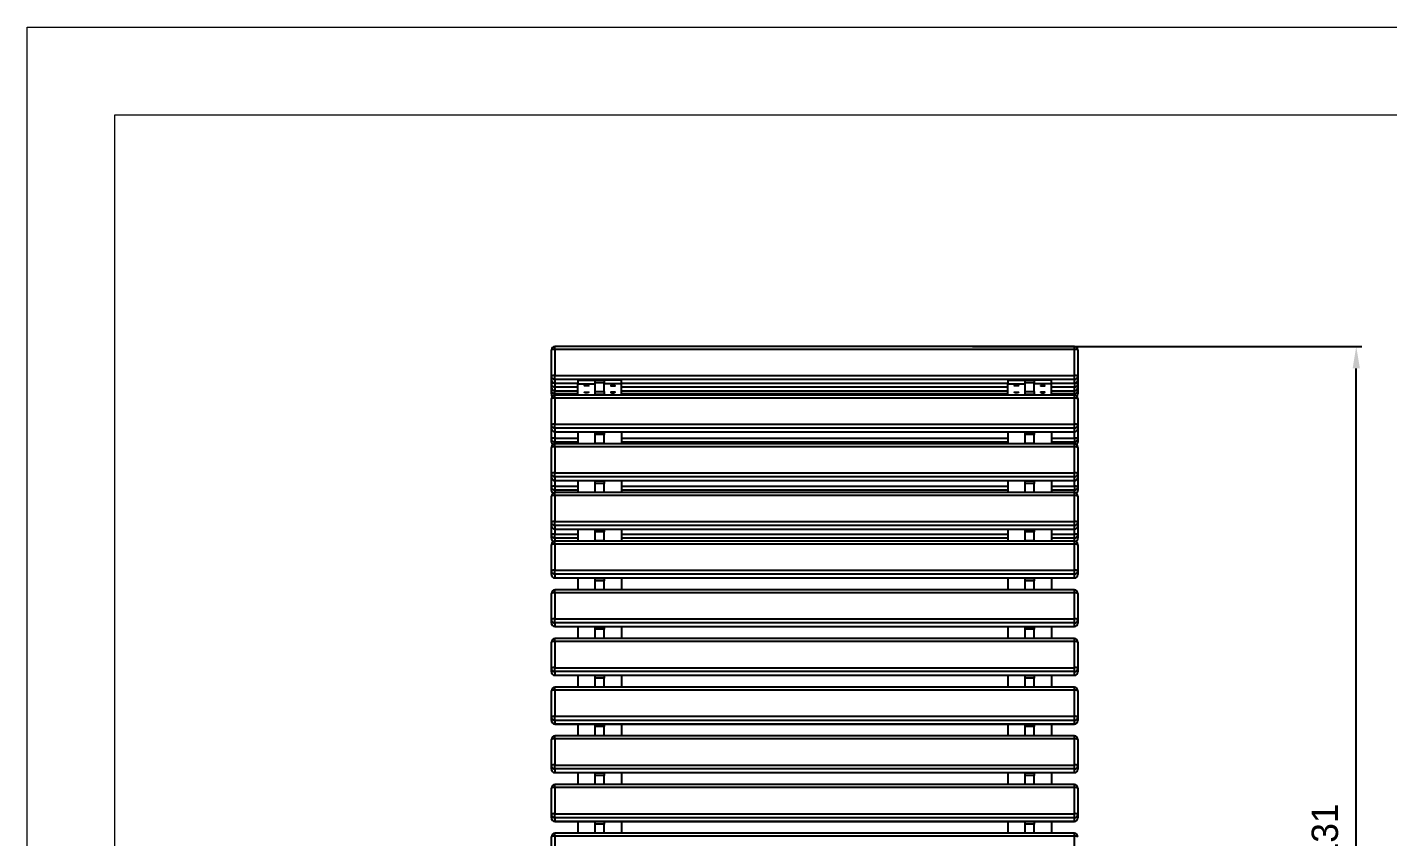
# Model space of a CAD drawing. Header units: millimetres. Extents: x 1508 to 7448, y -3239 to 961.
# Drawn here: x 1508 to 3059, y 38 to 961 of the extents above; entities that cross this region are included whole.
import ezdxf

# ---------------------------------------------------------------- set-up
doc = ezdxf.new("R2010")
doc.units = ezdxf.units.MM
doc.header["$PDSIZE"] = -1
doc.layers.add('tabelka', color=155, linetype='Continuous')
doc.dimstyles.new('1-1', dxfattribs={"dimtxt": 30, "dimasz": 25, "dimexe": 6.25, "dimexo": 30, "dimgap": 20.625, "dimtad": 1, "dimdec": 1, "dimtxsty": 'Standard', "dimcen": 0, "dimclrd": 2, "dimclre": 2, "dimclrt": 2, "dimadec": 0, "dimazin": 0, "dimtfac": 1, "dimtdec": 1, "dimtmove": 0, "dimatfit": 3, "dimfxl": 0, "dimarcsym": 0})

# ---------------------------------------------------------------- blocks, each defined once
blk = doc.blocks.new('front')
for p, q in [((443.9, 906.9), (443.9, 936.6)), ((1039.9, 940.6), (447.9, 940.6)), ((447.9, 937.2), (447.9, 940.6)), ((447.9, 937.2), (447.9, 907.5)), ((1039.9, 937.2), (447.9, 937.2)), ((1039.9, 937.2), (1039.9, 940.6)), ((1039.9, 907.5), (1039.9, 937.2)), ((1043.9, 936.6), (1043.9, 906.9)), ((443.9, 902.8), (443.9, 906.9)), ((443.9, 898.3), (443.9, 902.8)), ((447.9, 903), (447.9, 907.5)), ((447.9, 907.5), (1039.9, 907.5)), ((1039.9, 903), (447.9, 903)), ((447.9, 903), (447.9, 898.8)), ((473.9, 902.1), (493.9, 902.1)), ((473.9, 902.1), (473.9, 898.1)), ((493.9, 902.1), (493.9, 901.3)), ((503.9, 901.9), (493.9, 901.9)), ((493.9, 899.3), (493.9, 901.3)), ((523.9, 902.1), (503.9, 902.1)), ((503.9, 901.3), (503.9, 902.1)), ((503.9, 901.3), (503.9, 899.3)), ((523.9, 898.1), (523.9, 902.1)), ((963.9, 902.1), (963.9, 898.1)), ((963.9, 902.1), (983.9, 902.1)), ((983.9, 902.1), (983.9, 901.3)), ((993.9, 901.9), (983.9, 901.9)), ((983.9, 899.3), (983.9, 901.3)), ((1013.9, 902.1), (993.9, 902.1)), ((993.9, 901.3), (993.9, 902.1)), ((993.9, 901.3), (993.9, 899.3)), ((1013.9, 898.1), (1013.9, 902.1)), ((1039.9, 903), (1039.9, 907.5)), ((1039.9, 898.8), (1039.9, 903)), ((1043.9, 906.9), (1043.9, 902.8)), ((1043.9, 902.8), (1043.9, 898.3)), ((443.9, 894.1), (443.9, 898.3)), ((443.9, 890.7), (443.9, 894.1)), ((443.9, 886.5), (443.9, 890.7)), ((447.9, 898.8), (473.9, 898.8)), ((447.9, 898.8), (473.9, 898.8)), ((447.9, 898.8), (447.9, 898.8)), ((447.9, 898.8), (447.9, 894.3)), ((447.9, 894.3), (447.9, 890.2)), ((473.9, 894.3), (447.9, 894.3)), ((447.9, 890.2), (473.9, 890.2)), ((447.9, 890.2), (447.9, 890.1)), ((447.9, 890.1), (473.9, 890.1)), ((447.9, 886.7), (447.9, 890.1)), ((473.9, 886.7), (447.9, 886.7)), ((447.9, 886.7), (447.9, 885.2)), ((1039.9, 885.2), (447.9, 885.2)), ((447.9, 881.7), (447.9, 885.2)), ((473.9, 898.1), (493.9, 898.1)), ((473.9, 885.2), (473.9, 898.1)), ((503.9, 899.3), (493.9, 899.3)), ((493.9, 889.4), (493.9, 899.3)), ((493.9, 889.4), (503.9, 889.4)), ((493.9, 886), (493.9, 889.4)), ((503.9, 886), (493.9, 886)), ((493.9, 885.2), (493.9, 886)), ((503.9, 889.4), (503.9, 899.3)), ((523.9, 898.1), (503.9, 898.1)), ((503.9, 889.4), (503.9, 886)), ((503.9, 885.2), (503.9, 886)), ((523.9, 898.8), (963.9, 898.8)), ((523.9, 898.8), (963.9, 898.8)), ((523.9, 885.2), (523.9, 898.1)), ((963.9, 894.3), (523.9, 894.3)), ((523.9, 890.2), (963.9, 890.2)), ((523.9, 890.1), (963.9, 890.1)), ((963.9, 886.7), (523.9, 886.7)), ((963.9, 885.2), (963.9, 898.1)), ((963.9, 898.1), (983.9, 898.1)), ((993.9, 899.3), (983.9, 899.3)), ((983.9, 889.4), (983.9, 899.3)), ((983.9, 889.4), (993.9, 889.4)), ((983.9, 886), (983.9, 889.4)), ((993.9, 886), (983.9, 886)), ((983.9, 885.2), (983.9, 886)), ((993.9, 889.4), (993.9, 899.3)), ((1013.9, 898.1), (993.9, 898.1)), ((993.9, 889.4), (993.9, 886)), ((993.9, 885.2), (993.9, 886)), ((1013.9, 898.8), (1039.9, 898.8)), ((1013.9, 898.8), (1039.9, 898.8)), ((1013.9, 885.2), (1013.9, 898.1)), ((1039.9, 894.3), (1013.9, 894.3)), ((1013.9, 890.2), (1039.9, 890.2)), ((1013.9, 890.1), (1039.9, 890.1)), ((1039.9, 886.7), (1013.9, 886.7)), ((1039.9, 898.8), (1039.9, 898.8)), ((1039.9, 898.8), (1039.9, 894.3)), ((1039.9, 890.2), (1039.9, 894.3)), ((1039.9, 890.2), (1039.9, 890.1)), ((1039.9, 886.7), (1039.9, 890.1)), ((1039.9, 885.2), (1039.9, 886.7)), ((1039.9, 881.7), (1039.9, 885.2)), ((1043.9, 898.3), (1043.9, 894.1)), ((1043.9, 894.1), (1043.9, 890.7)), ((1043.9, 890.7), (1043.9, 886.5)), ((443.9, 851.5), (443.9, 881.2)), ((447.9, 881.7), (447.9, 852)), ((1039.9, 881.7), (447.9, 881.7)), ((1039.9, 852), (1039.9, 881.7)), ((1043.9, 881.2), (1043.9, 851.5)), ((443.9, 847.3), (443.9, 851.5)), ((443.9, 835.7), (443.9, 847.3)), ((447.9, 847.5), (447.9, 852)), ((447.9, 852), (1039.9, 852)), ((1039.9, 847.5), (447.9, 847.5)), ((447.9, 847.5), (447.9, 843.3)), ((447.9, 843.3), (1039.9, 843.3)), ((447.9, 843.3), (1039.9, 843.3)), ((447.9, 843.3), (447.9, 843.3)), ((447.9, 843.3), (447.9, 836.3)), ((473.9, 843.3), (473.9, 829.7)), ((493.9, 842.8), (493.9, 843.3)), ((503.9, 842.8), (493.9, 842.8)), ((493.9, 840.2), (493.9, 842.8)), ((503.9, 840.2), (493.9, 840.2)), ((493.9, 830.3), (493.9, 840.2)), ((503.9, 842.8), (503.9, 843.3)), ((503.9, 842.8), (503.9, 840.2)), ((503.9, 830.3), (503.9, 840.2)), ((523.9, 843.3), (523.9, 829.7)), ((963.9, 843.3), (963.9, 829.7)), ((983.9, 842.8), (983.9, 843.3)), ((993.9, 842.8), (983.9, 842.8)), ((983.9, 840.2), (983.9, 842.8)), ((993.9, 840.2), (983.9, 840.2)), ((983.9, 830.3), (983.9, 840.2)), ((993.9, 842.8), (993.9, 843.3)), ((993.9, 842.8), (993.9, 840.2)), ((993.9, 830.3), (993.9, 840.2)), ((1013.9, 843.3), (1013.9, 829.7)), ((1039.9, 847.5), (1039.9, 852)), ((1039.9, 843.3), (1039.9, 847.5)), ((1039.9, 843.3), (1039.9, 843.3)), ((1039.9, 836.3), (1039.9, 843.3)), ((1043.9, 851.5), (1043.9, 847.3)), ((1043.9, 847.3), (1043.9, 835.7)), ((443.9, 831.5), (443.9, 835.7)), ((443.9, 796), (443.9, 825.7)), ((447.9, 836.3), (447.9, 831.7)), ((447.9, 836.3), (473.9, 836.3)), ((473.9, 831.7), (447.9, 831.7)), ((447.9, 831.7), (447.9, 829.7)), ((1039.9, 829.7), (447.9, 829.7)), ((447.9, 826.3), (447.9, 829.7)), ((447.9, 826.3), (447.9, 796.6)), ((1039.9, 826.3), (447.9, 826.3)), ((493.9, 830.3), (503.9, 830.3)), ((493.9, 829.7), (493.9, 830.3)), ((503.9, 830.3), (503.9, 829.7)), ((523.9, 836.3), (963.9, 836.3)), ((963.9, 831.7), (523.9, 831.7)), ((983.9, 830.3), (993.9, 830.3)), ((983.9, 829.7), (983.9, 830.3)), ((993.9, 830.3), (993.9, 829.7)), ((1013.9, 836.3), (1039.9, 836.3)), ((1039.9, 831.7), (1013.9, 831.7)), ((1039.9, 836.3), (1039.9, 831.7)), ((1039.9, 829.7), (1039.9, 831.7)), ((1039.9, 826.3), (1039.9, 829.7)), ((1039.9, 796.6), (1039.9, 826.3)), ((1043.9, 835.7), (1043.9, 831.5)), ((1043.9, 825.7), (1043.9, 796)), ((443.9, 791.8), (443.9, 796)), ((443.9, 780.7), (443.9, 791.8)), ((447.9, 792), (447.9, 796.6)), ((447.9, 796.6), (1039.9, 796.6)), ((1039.9, 792), (447.9, 792)), ((447.9, 792), (447.9, 787.9)), ((1039.9, 792), (1039.9, 796.6)), ((1039.9, 787.9), (1039.9, 792)), ((1043.9, 796), (1043.9, 791.8)), ((1043.9, 791.8), (1043.9, 780.7)), ((443.9, 776.6), (443.9, 780.7)), ((447.9, 787.9), (1039.9, 787.9)), ((447.9, 787.8), (447.9, 787.9)), ((447.9, 787.8), (1039.9, 787.8)), ((447.9, 787.8), (447.9, 781.3)), ((447.9, 781.3), (447.9, 776.8)), ((447.9, 781.3), (473.9, 781.3)), ((473.9, 776.8), (447.9, 776.8)), ((447.9, 776.8), (447.9, 774.2)), ((473.9, 787.8), (473.9, 774.2)), ((493.9, 787.3), (493.9, 787.8)), ((503.9, 787.3), (493.9, 787.3)), ((493.9, 784.7), (493.9, 787.3)), ((503.9, 784.7), (493.9, 784.7)), ((493.9, 774.8), (493.9, 784.7)), ((503.9, 787.3), (503.9, 787.8)), ((503.9, 787.3), (503.9, 784.7)), ((503.9, 774.8), (503.9, 784.7)), ((523.9, 787.8), (523.9, 774.2)), ((523.9, 781.3), (963.9, 781.3)), ((963.9, 776.8), (523.9, 776.8)), ((963.9, 787.8), (963.9, 774.2)), ((983.9, 787.3), (983.9, 787.8)), ((993.9, 787.3), (983.9, 787.3)), ((983.9, 784.7), (983.9, 787.3)), ((993.9, 784.7), (983.9, 784.7)), ((983.9, 774.8), (983.9, 784.7)), ((993.9, 787.3), (993.9, 787.8)), ((993.9, 787.3), (993.9, 784.7)), ((993.9, 774.8), (993.9, 784.7)), ((1013.9, 787.8), (1013.9, 774.2)), ((1013.9, 781.3), (1039.9, 781.3)), ((1039.9, 776.8), (1013.9, 776.8)), ((1039.9, 787.8), (1039.9, 787.9)), ((1039.9, 781.3), (1039.9, 787.8)), ((1039.9, 781.3), (1039.9, 776.8)), ((1039.9, 774.2), (1039.9, 776.8)), ((1043.9, 780.7), (1043.9, 776.6)), ((443.9, 740.5), (443.9, 770.2)), ((1039.9, 774.2), (447.9, 774.2)), ((447.9, 770.8), (447.9, 774.2)), ((447.9, 770.8), (447.9, 741.1)), ((1039.9, 770.8), (447.9, 770.8)), ((493.9, 774.8), (503.9, 774.8)), ((493.9, 774.2), (493.9, 774.8)), ((503.9, 774.8), (503.9, 774.2)), ((983.9, 774.8), (993.9, 774.8)), ((983.9, 774.2), (983.9, 774.8)), ((993.9, 774.8), (993.9, 774.2)), ((1039.9, 770.8), (1039.9, 774.2)), ((1039.9, 741.1), (1039.9, 770.8)), ((1043.9, 770.2), (1043.9, 740.5)), ((443.9, 736.4), (443.9, 740.5)), ((443.9, 726.3), (443.9, 736.4)), ((447.9, 736.6), (447.9, 741.1)), ((447.9, 741.1), (1039.9, 741.1)), ((1039.9, 736.6), (447.9, 736.6)), ((447.9, 736.6), (447.9, 732.4)), ((447.9, 732.4), (1039.9, 732.4)), ((447.9, 732.4), (1039.9, 732.4)), ((447.9, 732.4), (447.9, 732.4)), ((447.9, 732.4), (447.9, 726.8)), ((473.9, 732.4), (473.9, 718.8)), ((493.9, 731.9), (493.9, 732.4)), ((503.9, 731.9), (493.9, 731.9)), ((493.9, 729.3), (493.9, 731.9)), ((503.9, 729.3), (493.9, 729.3)), ((493.9, 719.4), (493.9, 729.3)), ((503.9, 731.9), (503.9, 732.4)), ((503.9, 731.9), (503.9, 729.3)), ((503.9, 719.4), (503.9, 729.3)), ((523.9, 732.4), (523.9, 718.8)), ((963.9, 732.4), (963.9, 718.8)), ((983.9, 731.9), (983.9, 732.4)), ((993.9, 731.9), (983.9, 731.9)), ((983.9, 729.3), (983.9, 731.9)), ((993.9, 729.3), (983.9, 729.3)), ((983.9, 719.4), (983.9, 729.3)), ((993.9, 731.9), (993.9, 732.4)), ((993.9, 731.9), (993.9, 729.3)), ((993.9, 719.4), (993.9, 729.3)), ((1013.9, 732.4), (1013.9, 718.8)), ((1039.9, 736.6), (1039.9, 741.1)), ((1039.9, 732.4), (1039.9, 736.6)), ((1039.9, 732.4), (1039.9, 732.4)), ((1039.9, 726.8), (1039.9, 732.4)), ((1043.9, 740.5), (1043.9, 736.4)), ((1043.9, 736.4), (1043.9, 726.3)), ((443.9, 722.1), (443.9, 726.3)), ((443.9, 685.1), (443.9, 714.8)), ((447.9, 722.3), (447.9, 726.8)), ((447.9, 726.8), (473.9, 726.8)), ((473.9, 722.3), (447.9, 722.3)), ((447.9, 722.3), (447.9, 718.8)), ((1039.9, 718.8), (447.9, 718.8)), ((447.9, 715.3), (447.9, 718.8)), ((447.9, 715.3), (447.9, 685.6)), ((1039.9, 715.3), (447.9, 715.3)), ((493.9, 719.4), (503.9, 719.4)), ((493.9, 718.8), (493.9, 719.4)), ((503.9, 719.4), (503.9, 718.8)), ((523.9, 726.8), (963.9, 726.8)), ((963.9, 722.3), (523.9, 722.3)), ((983.9, 719.4), (993.9, 719.4)), ((983.9, 718.8), (983.9, 719.4)), ((993.9, 719.4), (993.9, 718.8)), ((1013.9, 726.8), (1039.9, 726.8)), ((1039.9, 722.3), (1013.9, 722.3)), ((1039.9, 722.3), (1039.9, 726.8)), ((1039.9, 718.8), (1039.9, 722.3)), ((1039.9, 715.3), (1039.9, 718.8)), ((1039.9, 685.6), (1039.9, 715.3)), ((1043.9, 726.3), (1043.9, 722.1)), ((1043.9, 714.8), (1043.9, 685.1)), ((443.9, 680.9), (443.9, 685.1)), ((447.9, 681.1), (447.9, 685.6)), ((447.9, 685.6), (1039.9, 685.6)), ((1039.9, 681.1), (1039.9, 685.6)), ((1043.9, 685.1), (1043.9, 680.9)), ((1039.9, 681.1), (447.9, 681.1)), ((447.9, 681.1), (447.9, 677)), ((447.9, 677), (1039.9, 677)), ((447.9, 676.9), (447.9, 677)), ((447.9, 676.9), (1039.9, 676.9)), ((473.9, 676.9), (473.9, 663.3)), ((493.9, 676.4), (493.9, 676.9)), ((503.9, 676.4), (493.9, 676.4)), ((493.9, 673.8), (493.9, 676.4)), ((503.9, 673.8), (493.9, 673.8)), ((493.9, 663.9), (493.9, 673.8)), ((503.9, 676.4), (503.9, 676.9)), ((503.9, 676.4), (503.9, 673.8)), ((503.9, 663.9), (503.9, 673.8)), ((523.9, 676.9), (523.9, 663.3)), ((963.9, 676.9), (963.9, 663.3)), ((983.9, 676.4), (983.9, 676.9)), ((993.9, 676.4), (983.9, 676.4)), ((983.9, 673.8), (983.9, 676.4)), ((993.9, 673.8), (983.9, 673.8)), ((983.9, 663.9), (983.9, 673.8)), ((993.9, 676.4), (993.9, 676.9)), ((993.9, 676.4), (993.9, 673.8)), ((993.9, 663.9), (993.9, 673.8)), ((1013.9, 676.9), (1013.9, 663.3)), ((1039.9, 677), (1039.9, 681.1)), ((1039.9, 676.9), (1039.9, 677)), ((443.9, 629.6), (443.9, 659.3)), ((1039.9, 663.3), (447.9, 663.3)), ((447.9, 659.9), (447.9, 663.3)), ((447.9, 659.9), (447.9, 630.2)), ((1039.9, 659.9), (447.9, 659.9)), ((493.9, 663.9), (503.9, 663.9)), ((493.9, 663.3), (493.9, 663.9)), ((503.9, 663.9), (503.9, 663.3)), ((983.9, 663.9), (993.9, 663.9)), ((983.9, 663.3), (983.9, 663.9)), ((993.9, 663.9), (993.9, 663.3)), ((1039.9, 659.9), (1039.9, 663.3)), ((1039.9, 630.2), (1039.9, 659.9)), ((1043.9, 659.3), (1043.9, 629.6)), ((443.9, 625.5), (443.9, 629.6)), ((447.9, 625.7), (447.9, 630.2)), ((447.9, 630.2), (1039.9, 630.2)), ((1039.9, 625.7), (447.9, 625.7)), ((447.9, 625.7), (447.9, 621.5)), ((447.9, 621.5), (1039.9, 621.5)), ((447.9, 621.5), (1039.9, 621.5)), ((447.9, 621.5), (447.9, 621.5)), ((473.9, 621.5), (473.9, 607.9)), ((493.9, 621), (493.9, 621.5)), ((503.9, 621), (493.9, 621)), ((493.9, 618.4), (493.9, 621)), ((503.9, 621), (503.9, 621.5)), ((503.9, 621), (503.9, 618.4)), ((523.9, 621.5), (523.9, 607.9)), ((963.9, 621.5), (963.9, 607.9)), ((983.9, 621), (983.9, 621.5)), ((993.9, 621), (983.9, 621)), ((983.9, 618.4), (983.9, 621)), ((993.9, 621), (993.9, 621.5)), ((993.9, 621), (993.9, 618.4)), ((1013.9, 621.5), (1013.9, 607.9)), ((1039.9, 625.7), (1039.9, 630.2)), ((1039.9, 621.5), (1039.9, 625.7)), ((1039.9, 621.5), (1039.9, 621.5)), ((1043.9, 629.6), (1043.9, 625.5)), ((1039.9, 607.9), (447.9, 607.9)), ((447.9, 604.4), (447.9, 607.9)), ((503.9, 618.4), (493.9, 618.4)), ((493.9, 608.5), (493.9, 618.4)), ((493.9, 608.5), (503.9, 608.5)), ((493.9, 607.9), (493.9, 608.5)), ((503.9, 608.5), (503.9, 618.4)), ((503.9, 608.5), (503.9, 607.9)), ((993.9, 618.4), (983.9, 618.4)), ((983.9, 608.5), (983.9, 618.4)), ((983.9, 608.5), (993.9, 608.5)), ((983.9, 607.9), (983.9, 608.5)), ((993.9, 608.5), (993.9, 618.4)), ((993.9, 608.5), (993.9, 607.9)), ((1039.9, 604.4), (1039.9, 607.9)), ((443.9, 574.2), (443.9, 603.9)), ((447.9, 604.4), (447.9, 574.7)), ((1039.9, 604.4), (447.9, 604.4)), ((1039.9, 574.7), (1039.9, 604.4)), ((1043.9, 603.9), (1043.9, 574.2)), ((443.9, 570), (443.9, 574.2)), ((447.9, 570.2), (447.9, 574.7)), ((447.9, 574.7), (1039.9, 574.7)), ((1039.9, 570.2), (1039.9, 574.7)), ((1043.9, 574.2), (1043.9, 570)), ((1039.9, 570.2), (447.9, 570.2)), ((447.9, 570.2), (447.9, 566)), ((447.9, 566), (1039.9, 566)), ((447.9, 566), (1039.9, 566)), ((447.9, 566), (447.9, 566)), ((473.9, 566), (473.9, 552.4)), ((493.9, 565.5), (493.9, 566)), ((503.9, 565.5), (493.9, 565.5)), ((493.9, 562.9), (493.9, 565.5)), ((503.9, 562.9), (493.9, 562.9)), ((493.9, 553), (493.9, 562.9)), ((503.9, 565.5), (503.9, 566)), ((503.9, 565.5), (503.9, 562.9)), ((503.9, 553), (503.9, 562.9)), ((523.9, 566), (523.9, 552.4)), ((963.9, 566), (963.9, 552.4)), ((983.9, 565.5), (983.9, 566)), ((993.9, 565.5), (983.9, 565.5)), ((983.9, 562.9), (983.9, 565.5)), ((993.9, 562.9), (983.9, 562.9)), ((983.9, 553), (983.9, 562.9)), ((993.9, 565.5), (993.9, 566)), ((993.9, 565.5), (993.9, 562.9)), ((993.9, 553), (993.9, 562.9)), ((1013.9, 566), (1013.9, 552.4)), ((1039.9, 566), (1039.9, 570.2)), ((1039.9, 566), (1039.9, 566)), ((443.9, 518.7), (443.9, 548.4)), ((1039.9, 552.4), (447.9, 552.4)), ((447.9, 549), (447.9, 552.4)), ((447.9, 549), (447.9, 519.3)), ((1039.9, 549), (447.9, 549)), ((493.9, 553), (503.9, 553)), ((493.9, 552.4), (493.9, 553)), ((503.9, 553), (503.9, 552.4)), ((983.9, 553), (993.9, 553)), ((983.9, 552.4), (983.9, 553)), ((993.9, 553), (993.9, 552.4)), ((1039.9, 549), (1039.9, 552.4)), ((1039.9, 519.3), (1039.9, 549)), ((1043.9, 548.4), (1043.9, 518.7)), ((443.9, 514.5), (443.9, 518.7)), ((447.9, 514.7), (447.9, 519.3)), ((447.9, 519.3), (1039.9, 519.3)), ((1039.9, 514.7), (447.9, 514.7)), ((447.9, 514.7), (447.9, 510.6)), ((1039.9, 514.7), (1039.9, 519.3)), ((1039.9, 510.6), (1039.9, 514.7)), ((1043.9, 518.7), (1043.9, 514.5)), ((447.9, 510.6), (1039.9, 510.6)), ((447.9, 510.5), (447.9, 510.6)), ((447.9, 510.5), (1039.9, 510.5)), ((1039.9, 497), (447.9, 497)), ((447.9, 493.5), (447.9, 497)), ((473.9, 510.5), (473.9, 497)), ((493.9, 510), (493.9, 510.5)), ((503.9, 510), (493.9, 510)), ((493.9, 507.5), (493.9, 510)), ((503.9, 507.5), (493.9, 507.5)), ((493.9, 497.5), (493.9, 507.5)), ((493.9, 497.5), (503.9, 497.5)), ((493.9, 497), (493.9, 497.5)), ((503.9, 510), (503.9, 510.5)), ((503.9, 510), (503.9, 507.5)), ((503.9, 497.5), (503.9, 507.5)), ((503.9, 497.5), (503.9, 497)), ((523.9, 510.5), (523.9, 497)), ((963.9, 510.5), (963.9, 497)), ((983.9, 510), (983.9, 510.5)), ((993.9, 510), (983.9, 510)), ((983.9, 507.5), (983.9, 510)), ((993.9, 507.5), (983.9, 507.5)), ((983.9, 497.5), (983.9, 507.5)), ((983.9, 497.5), (993.9, 497.5)), ((983.9, 497), (983.9, 497.5)), ((993.9, 510), (993.9, 510.5)), ((993.9, 510), (993.9, 507.5)), ((993.9, 497.5), (993.9, 507.5)), ((993.9, 497.5), (993.9, 497)), ((1013.9, 510.5), (1013.9, 497)), ((1039.9, 510.5), (1039.9, 510.6)), ((1039.9, 493.5), (1039.9, 497)), ((443.9, 463.2), (443.9, 493)), ((447.9, 493.5), (447.9, 463.8)), ((1039.9, 493.5), (447.9, 493.5)), ((1039.9, 463.8), (1039.9, 493.5)), ((1043.9, 493), (1043.9, 463.2)), ((443.9, 459.1), (443.9, 463.2)), ((447.9, 459.3), (447.9, 463.8)), ((447.9, 463.8), (1039.9, 463.8)), ((1039.9, 459.3), (447.9, 459.3)), ((447.9, 459.3), (447.9, 455.1)), ((447.9, 455.1), (1039.9, 455.1)), ((447.9, 455.1), (1039.9, 455.1)), ((447.9, 455.1), (447.9, 455.1)), ((473.9, 455.1), (473.9, 441.5)), ((493.9, 454.6), (493.9, 455.1)), ((503.9, 454.6), (493.9, 454.6)), ((493.9, 452), (493.9, 454.6)), ((503.9, 452), (493.9, 452)), ((493.9, 442.1), (493.9, 452)), ((503.9, 454.6), (503.9, 455.1)), ((503.9, 454.6), (503.9, 452)), ((503.9, 442.1), (503.9, 452)), ((523.9, 455.1), (523.9, 441.5)), ((963.9, 455.1), (963.9, 441.5)), ((983.9, 454.6), (983.9, 455.1)), ((993.9, 454.6), (983.9, 454.6)), ((983.9, 452), (983.9, 454.6)), ((993.9, 452), (983.9, 452)), ((983.9, 442.1), (983.9, 452)), ((993.9, 454.6), (993.9, 455.1)), ((993.9, 454.6), (993.9, 452)), ((993.9, 442.1), (993.9, 452)), ((1013.9, 455.1), (1013.9, 441.5)), ((1039.9, 459.3), (1039.9, 463.8)), ((1039.9, 455.1), (1039.9, 459.3)), ((1039.9, 455.1), (1039.9, 455.1)), ((1043.9, 463.2), (1043.9, 459.1)), ((443.9, 407.8), (443.9, 437.5)), ((1039.9, 441.5), (447.9, 441.5)), ((447.9, 438.1), (447.9, 441.5)), ((447.9, 438.1), (447.9, 408.3)), ((1039.9, 438.1), (447.9, 438.1)), ((493.9, 442.1), (503.9, 442.1)), ((493.9, 441.5), (493.9, 442.1)), ((503.9, 442.1), (503.9, 441.5)), ((983.9, 442.1), (993.9, 442.1)), ((983.9, 441.5), (983.9, 442.1)), ((993.9, 442.1), (993.9, 441.5)), ((1039.9, 438.1), (1039.9, 441.5)), ((1039.9, 408.3), (1039.9, 438.1)), ((1043.9, 437.5), (1043.9, 407.8)), ((443.9, 403.6), (443.9, 407.8)), ((447.9, 403.8), (447.9, 408.3)), ((447.9, 408.3), (1039.9, 408.3)), ((1039.9, 403.8), (447.9, 403.8)), ((447.9, 403.8), (447.9, 399.7)), ((1039.9, 403.8), (1039.9, 408.3)), ((1039.9, 399.7), (1039.9, 403.8)), ((1043.9, 407.8), (1043.9, 403.6)), ((447.9, 399.7), (1039.9, 399.7)), ((447.9, 399.6), (447.9, 399.7)), ((447.9, 399.6), (1039.9, 399.6)), ((473.9, 399.6), (473.9, 386)), ((493.9, 399.1), (493.9, 399.6)), ((503.9, 399.1), (493.9, 399.1)), ((493.9, 396.5), (493.9, 399.1)), ((503.9, 396.5), (493.9, 396.5)), ((493.9, 386.6), (493.9, 396.5)), ((503.9, 399.1), (503.9, 399.6)), ((503.9, 399.1), (503.9, 396.5)), ((503.9, 386.6), (503.9, 396.5)), ((523.9, 399.6), (523.9, 386)), ((963.9, 399.6), (963.9, 386)), ((983.9, 399.1), (983.9, 399.6)), ((993.9, 399.1), (983.9, 399.1)), ((983.9, 396.5), (983.9, 399.1)), ((993.9, 396.5), (983.9, 396.5)), ((983.9, 386.6), (983.9, 396.5)), ((993.9, 399.1), (993.9, 399.6)), ((993.9, 399.1), (993.9, 396.5)), ((993.9, 386.6), (993.9, 396.5)), ((1013.9, 399.6), (1013.9, 386)), ((1039.9, 399.6), (1039.9, 399.7)), ((443.9, 352.3), (443.9, 382)), ((1039.9, 386), (447.9, 386)), ((447.9, 382.6), (447.9, 386)), ((447.9, 382.6), (447.9, 352.9)), ((1039.9, 382.6), (447.9, 382.6)), ((493.9, 386.6), (503.9, 386.6)), ((493.9, 386), (493.9, 386.6)), ((503.9, 386.6), (503.9, 386)), ((983.9, 386.6), (993.9, 386.6)), ((983.9, 386), (983.9, 386.6)), ((993.9, 386.6), (993.9, 386)), ((1039.9, 382.6), (1039.9, 386)), ((1039.9, 352.9), (1039.9, 382.6))]:
    blk.add_line(p, q)
at = {"flags": 128}
for points in [[(447, 898.8), (446.3, 898.8), (445.6, 898.8), (445, 898.7), (444.5, 898.6), (444.2, 898.5), (443.9, 898.4), (443.9, 898.3)], [(483.9, 896.3), (484.8, 896.2), (485.6, 896.2), (486.2, 896.1), (486.4, 895.9), (486.2, 895.8), (485.6, 895.7), (484.8, 895.6), (483.9, 895.6), (482.9, 895.6), (482.1, 895.7), (481.5, 895.8), (481.4, 895.9), (481.5, 896.1), (482.1, 896.2), (482.9, 896.2), (483.9, 896.3)], [(483.9, 888.7), (484.8, 888.7), (485.6, 888.6), (486.2, 888.5), (486.4, 888.4), (486.2, 888.2), (485.6, 888.1), (484.8, 888), (483.9, 888), (482.9, 888), (482.1, 888.1), (481.5, 888.2), (481.4, 888.4), (481.5, 888.5), (482.1, 888.6), (482.9, 888.7), (483.9, 888.7)], [(513.9, 896.3), (512.9, 896.2), (512.1, 896.2), (511.5, 896.1), (511.4, 895.9), (511.5, 895.8), (512.1, 895.7), (512.9, 895.6), (513.9, 895.6), (514.8, 895.6), (515.6, 895.7), (516.2, 895.8), (516.4, 895.9), (516.2, 896.1), (515.6, 896.2), (514.8, 896.2), (513.9, 896.3)], [(513.9, 888.7), (512.9, 888.7), (512.1, 888.6), (511.5, 888.5), (511.4, 888.4), (511.5, 888.2), (512.1, 888.1), (512.9, 888), (513.9, 888), (514.8, 888), (515.6, 888.1), (516.2, 888.2), (516.4, 888.4), (516.2, 888.5), (515.6, 888.6), (514.8, 888.7), (513.9, 888.7)], [(973.9, 896.3), (974.8, 896.2), (975.6, 896.2), (976.2, 896.1), (976.4, 895.9), (976.2, 895.8), (975.6, 895.7), (974.8, 895.6), (973.9, 895.6), (972.9, 895.6), (972.1, 895.7), (971.5, 895.8), (971.4, 895.9), (971.5, 896.1), (972.1, 896.2), (972.9, 896.2), (973.9, 896.3)], [(973.9, 888.7), (974.8, 888.7), (975.6, 888.6), (976.2, 888.5), (976.4, 888.4), (976.2, 888.2), (975.6, 888.1), (974.8, 888), (973.9, 888), (972.9, 888), (972.1, 888.1), (971.5, 888.2), (971.4, 888.4), (971.5, 888.5), (972.1, 888.6), (972.9, 888.7), (973.9, 888.7)], [(1003.9, 896.3), (1002.9, 896.2), (1002.1, 896.2), (1001.5, 896.1), (1001.4, 895.9), (1001.5, 895.8), (1002.1, 895.7), (1002.9, 895.6), (1003.9, 895.6), (1004.8, 895.6), (1005.6, 895.7), (1006.2, 895.8), (1006.4, 895.9), (1006.2, 896.1), (1005.6, 896.2), (1004.8, 896.2), (1003.9, 896.3)], [(1003.9, 888.7), (1002.9, 888.7), (1002.1, 888.6), (1001.5, 888.5), (1001.4, 888.4), (1001.5, 888.2), (1002.1, 888.1), (1002.9, 888), (1003.9, 888), (1004.8, 888), (1005.6, 888.1), (1006.2, 888.2), (1006.4, 888.4), (1006.2, 888.5), (1005.6, 888.6), (1004.8, 888.7), (1003.9, 888.7)]]:
    blk.add_lwpolyline(points, dxfattribs=at)
for centre, radius, start, end in [((447.9, 936.6), 4, 90, 180), ((446.9, 929.6), 7.69, 82.6699, 113.1272), ((1039.9, 936.6), 4, 0, 90), ((1040.8, 929.6), 7.69, 66.8728, 97.3301), ((446.9, 899.8), 7.69, 82.6699, 113.1272), ((447.8, 906.9), 3.98, 180.2797, 270.277), ((447.9, 902.8), 4, 180, 270), ((447.8, 902.8), 3.98, 180.2797, 270.277), ((1040.8, 899.8), 7.69, 66.8728, 97.3301), ((1039.9, 906.9), 3.98, 269.723, 359.7203), ((1039.9, 902.8), 4, 270, 0), ((1039.9, 902.8), 3.98, 269.723, 359.7203), ((447.8, 898.3), 3.98, 180.2797, 270.277), ((447.9, 894.1), 4, 180, 270), ((447.8, 894.2), 3.98, 180.2797, 270.277), ((445.2, 888.6), 2.49, 89.5807, 123.8495), ((447.8, 890.7), 3.98, 180.2797, 270.277), ((447.9, 886.5), 4, 180, 221.8292), ((447.8, 886.5), 3.94, 180.0442, 222.4092), ((447.9, 881.2), 4, 90, 180), ((1039.9, 898.3), 3.98, 269.723, 359.7203), ((1039.9, 894.1), 4, 270, 0), ((1039.9, 894.2), 3.98, 269.723, 359.7203), ((1039.9, 890.7), 3.98, 269.723, 359.7203), ((1039.9, 881.2), 4, 0, 90), ((1041.2, 892.2), 6.61, 66.1852, 94.4398), ((1042.5, 888.6), 2.49, 56.1505, 90.4193), ((1039.9, 886.5), 4, 318.1708, 0), ((1039.9, 886.5), 3.94, 317.5908, 359.9558), ((446.9, 874.1), 7.69, 82.6699, 113.1272), ((1040.8, 874.1), 7.69, 66.8728, 97.3301), ((446.9, 844.4), 7.69, 82.6699, 113.1272), ((447.8, 851.5), 3.98, 180.2797, 270.277), ((447.9, 847.3), 4, 180, 270), ((447.8, 847.3), 3.98, 180.2797, 270.277), ((1040.8, 844.4), 7.69, 66.8728, 97.3301), ((1039.9, 851.5), 3.98, 269.723, 359.7203), ((1039.9, 847.3), 4, 270, 0), ((1039.9, 847.3), 3.98, 269.723, 359.7203), ((446.9, 828.6), 7.69, 82.6699, 113.1272), ((447.8, 835.7), 3.98, 180.2797, 270.277), ((447.9, 831.5), 4, 180, 226.7866), ((447.8, 831.5), 3.95, 180.0653, 227.4275), ((447.9, 825.7), 4, 90, 180), ((446.9, 818.6), 7.69, 82.6699, 113.1272), ((1040.8, 828.6), 7.69, 66.8728, 97.3301), ((1039.9, 835.7), 3.98, 269.723, 359.7203), ((1039.9, 825.7), 4, 0, 90), ((1040.8, 818.6), 7.69, 66.8728, 97.3301), ((1039.9, 831.5), 4, 313.2134, 0), ((1039.9, 831.5), 3.95, 312.584, 359.9232), ((446.9, 788.9), 7.69, 82.6699, 113.1272), ((447.8, 796), 3.98, 180.2797, 270.277), ((447.9, 791.8), 4, 180, 270), ((447.8, 791.9), 3.98, 180.2797, 270.277), ((1040.8, 788.9), 7.69, 66.8728, 97.3301), ((1039.9, 796), 3.98, 269.723, 359.7203), ((1039.9, 791.8), 4, 270, 0), ((1039.9, 791.9), 3.98, 269.723, 359.7203), ((446.9, 773.7), 7.69, 82.6699, 113.1272), ((447.8, 780.8), 3.98, 180.2797, 270.277), ((447.9, 776.6), 4, 180, 232.2513), ((447.8, 776.6), 3.95, 180.0764, 232.9796), ((1040.8, 773.7), 7.69, 66.8728, 97.3301), ((1039.9, 780.8), 3.98, 269.723, 359.7203), ((1039.9, 776.6), 4, 307.7487, 0), ((1039.9, 776.6), 3.95, 307.0336, 359.9103), ((447.9, 770.2), 4, 90, 180), ((446.9, 763.2), 7.69, 82.6699, 113.1272), ((1039.9, 770.2), 4, 0, 90), ((1040.8, 763.2), 7.69, 66.8728, 97.3301), ((446.9, 733.5), 7.69, 82.6699, 113.1272), ((447.8, 740.6), 3.98, 180.2797, 270.277), ((447.9, 736.4), 4, 180, 270), ((447.8, 736.4), 3.98, 180.2797, 270.277), ((1040.8, 733.5), 7.69, 66.8728, 97.3301), ((1039.9, 740.6), 3.98, 269.723, 359.7203), ((1039.9, 736.4), 4, 270, 0), ((1039.9, 736.4), 3.98, 269.723, 359.7203), ((446.9, 719.2), 7.69, 82.6699, 113.1272), ((447.8, 726.3), 3.98, 180.2797, 270.277), ((447.9, 722.1), 4, 180, 246.1341), ((447.8, 722.1), 3.96, 180.1442, 247.1398), ((447.9, 714.8), 4, 90, 180), ((446.9, 707.7), 7.69, 82.6699, 113.1272), ((1040.8, 719.2), 7.69, 66.8728, 97.3301), ((1039.9, 726.3), 3.98, 269.723, 359.7203), ((1039.9, 714.8), 4, 0, 90), ((1040.8, 707.7), 7.69, 66.8728, 97.3301), ((1039.9, 722.1), 3.96, 292.8602, 359.8558), ((1039.9, 722.1), 4, 293.8659, 0), ((446.9, 678), 7.69, 82.6699, 113.1272), ((447.8, 685.1), 3.98, 180.2797, 270.277), ((1040.8, 678), 7.69, 66.8728, 97.3301), ((1039.9, 685.1), 3.98, 269.723, 359.7203), ((447.9, 680.9), 4, 180, 270), ((447.8, 680.9), 3.98, 180.2797, 270.277), ((1039.9, 680.9), 4, 270, 0), ((1039.9, 680.9), 3.98, 269.723, 359.7203), ((447.9, 659.3), 4, 90, 180), ((446.9, 652.3), 7.69, 82.6699, 113.1272), ((1039.9, 659.3), 4, 0, 90), ((1040.8, 652.3), 7.69, 66.8728, 97.3301), ((446.9, 622.6), 7.69, 82.6699, 113.1272), ((447.8, 629.6), 3.98, 180.2797, 270.277), ((447.9, 625.5), 4, 180, 270), ((447.8, 625.5), 3.98, 180.2797, 270.277), ((1040.8, 622.6), 7.69, 66.8728, 97.3301), ((1039.9, 629.6), 3.98, 269.723, 359.7203), ((1039.9, 625.5), 4, 270, 0), ((1039.9, 625.5), 3.98, 269.723, 359.7203), ((447.9, 603.9), 4, 90, 180), ((1039.9, 603.9), 4, 0, 90), ((446.9, 596.8), 7.69, 82.6699, 113.1272), ((1040.8, 596.8), 7.69, 66.8728, 97.3301), ((446.9, 567.1), 7.69, 82.6699, 113.1272), ((447.8, 574.2), 3.98, 180.2797, 270.277), ((1040.8, 567.1), 7.69, 66.8728, 97.3301), ((1039.9, 574.2), 3.98, 269.723, 359.7203), ((447.9, 570), 4, 180, 270), ((447.8, 570), 3.98, 180.2797, 270.277), ((1039.9, 570), 4, 270, 0), ((1039.9, 570), 3.98, 269.723, 359.7203), ((447.9, 548.4), 4, 90, 180), ((446.9, 541.3), 7.69, 82.6699, 113.1272), ((1039.9, 548.4), 4, 0, 90), ((1040.8, 541.3), 7.69, 66.8728, 97.3301), ((446.9, 511.6), 7.69, 82.6699, 113.1272), ((447.8, 518.7), 3.98, 180.2797, 270.277), ((447.9, 514.5), 4, 180, 270), ((447.8, 514.6), 3.98, 180.2797, 270.277), ((1040.8, 511.6), 7.69, 66.8728, 97.3301), ((1039.9, 518.7), 3.98, 269.723, 359.7203), ((1039.9, 514.5), 4, 270, 0), ((1039.9, 514.6), 3.98, 269.723, 359.7203), ((447.9, 493), 4, 90, 180), ((1039.9, 493), 4, 0, 90), ((446.9, 485.9), 7.69, 82.6699, 113.1272), ((1040.8, 485.9), 7.69, 66.8728, 97.3301), ((446.9, 456.2), 7.69, 82.6699, 113.1272), ((447.8, 463.3), 3.98, 180.2797, 270.277), ((447.9, 459.1), 4, 180, 270), ((447.8, 459.1), 3.98, 180.2797, 270.277), ((1040.8, 456.2), 7.69, 66.8728, 97.3301), ((1039.9, 463.3), 3.98, 269.723, 359.7203), ((1039.9, 459.1), 4, 270, 0), ((1039.9, 459.1), 3.98, 269.723, 359.7203), ((447.9, 437.5), 4, 90, 180), ((446.9, 430.4), 7.69, 82.6699, 113.1272), ((1039.9, 437.5), 4, 0, 90), ((1040.8, 430.4), 7.69, 66.8728, 97.3301), ((446.9, 400.7), 7.69, 82.6699, 113.1272), ((447.8, 407.8), 3.98, 180.2797, 270.277), ((447.9, 403.6), 4, 180, 270), ((447.8, 403.6), 3.98, 180.2797, 270.277), ((1040.8, 400.7), 7.69, 66.8728, 97.3301), ((1039.9, 407.8), 3.98, 269.723, 359.7203), ((1039.9, 403.6), 4, 270, 0), ((1039.9, 403.6), 3.98, 269.723, 359.7203), ((447.9, 382), 4, 90, 180), ((446.9, 375), 7.69, 82.6699, 113.1272), ((1039.9, 382), 4, 0, 90), ((1040.8, 375), 7.69, 66.8728, 97.3301)]:
    blk.add_arc(centre, radius, start, end)
blk = doc.blocks.new('*D12')
at = {"color": 2, "lineweight": -2, "transparency": 16777216}
for p, q in [((2585.2, 596.9), (3028.9, 596.9)), ((3022.6, -508.8), (3022.6, 571.9)), ((2532.5, -533.8), (3028.9, -533.8))]:
    blk.add_line(p, q, dxfattribs=at)
at = {"color": 2, "transparency": 16777216}
for points in [[(3018.5, 571.9), (3026.8, 571.9), (3022.6, 596.9)], [(3018.5, -508.8), (3026.8, -508.8), (3022.6, -533.8)]]:
    blk.add_solid(points, dxfattribs=at)
at = {"layer": 'Defpoints', "color": 0, "transparency": 16777216}
for p in [(2555.2, 596.9), (3022.6, 596.9), (2502.5, -533.8)]:
    blk.add_point(p, dxfattribs=at)
at = {"color": 2, "transparency": 16777216, "insert": (2987, 31.6), "char_height": 30, "attachment_point": 5, "rotation": 90}
blk.add_mtext('1131', dxfattribs=at)

msp = doc.modelspace()

# ---------------------------------------------------------------- linework, layer by layer
at = {"layer": 'tabelka', "lineweight": 5}
for points in [[(1507.89, 960.67), (7447.89, 960.67), (7447.89, -3239.33), (1507.89, -3239.33)], [(1607.89, 860.67), (7347.89, 860.67), (7347.89, -3139.33), (1607.89, -3139.33)]]:
    msp.add_lwpolyline(points, close=True, dxfattribs=at)

# ---------------------------------------------------------------- block references
msp.add_blockref('front', (1661.47, -343.68))

# ---------------------------------------------------------------- dimensions: what is measured, and where the dimension line sits
dim = msp.add_linear_dim(base=(3022.62, 596.94), p1=(2502.48, -533.8), p2=(2555.2, 596.94), angle=90, text='1131', dimstyle='1-1')
dim.commit()
dim.dimension.update_dxf_attribs({"geometry": '*D12', "text_midpoint": (2987, 31.57)})

doc.saveas('drawing.dxf')
